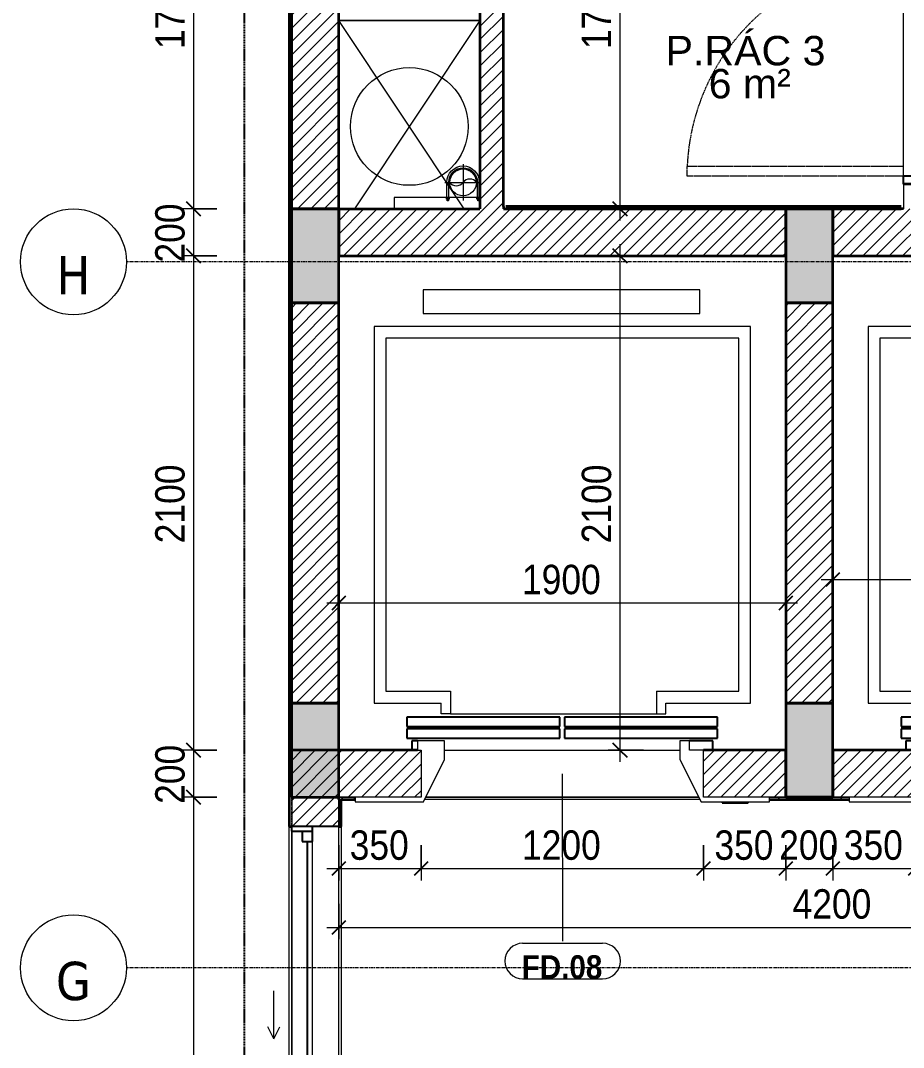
# Model space of a CAD drawing. Header units: millimetres. Extents: x 110757 to 149279, y 2002 to 54990.
# Drawn here: x 127592 to 131344, y 48099 to 52462 of the extents above; entities that cross this region are included whole.
import ezdxf

# ---------------------------------------------------------------- set-up
doc = ezdxf.new("R2010")
doc.units = ezdxf.units.MM
for name, pattern in [('Dash - Tight', [4.5, 3, -1.5]), ('Grid Line', [22.225, 12.7, -3.175, 3.175, -3.175]), ('Hidden', [7.14375, 4.7625, -2.38125]), ('IMPORT-CENTER _2_', [40.64, 25.4, -5.08, 5.08, -5.08])]:
    doc.linetypes.add(name, pattern=pattern)
for name, color, linetype, lineweight in [('0-2', 10, 'Continuous', 5), ('0-3', 250, 'Continuous', 18), ('A-ANNO-DIMS', 211, 'Continuous', 9), ('A-ANNO-DIMS-50', 211, 'Continuous', 9), ('A-AREA-IDEN', 2, 'Continuous', 9), ('A-DETL-GENF-1', 92, 'Dash - Tight', 18), ('A-DETL-GENF-2', 92, 'Hidden', 25), ('A-DETL-MBND', 5, 'Continuous', 18), ('A-DOOR', 31, 'Continuous', 18), ('A-DOOR-1', 31, 'Continuous', 25), ('A-DOOR-FRAM', 31, 'Continuous', 25), ('A-DOOR-IDEN', 31, 'Continuous', 9), ('A-FLOR', 192, 'Continuous', 18), ('A-GLAZ', 151, 'Continuous', 18), ('A-GLAZ-1', 151, 'Continuous', 25), ('A-WALL', 113, 'Continuous', 18), ('A-WALL-1', 113, 'Continuous', 35), ('A-WALL-PATT-1', 111, 'Continuous', 18), ('G-IMPT', 8, 'Continuous', 18), ('G-IMPT-3', 8, 'IMPORT-CENTER _2_', 18), ('I-WALL', 2, 'Continuous', 18), ('I-WALL-2', 2, 'Continuous', 35), ('M-EQPM', 50, 'Continuous', 18), ('S-COLS-1', 9, 'Continuous', 5), ('S-COLS-2', 7, 'Continuous', 35), ('S-GRID-1', 1, 'Grid Line', 9), ('S-GRID-IDEN', 1, 'Continuous', 9)]:
    doc.layers.add(name, color=color, linetype=linetype, lineweight=lineweight)
doc.styles.add('Arial', font='arial.ttf', dxfattribs={"height": 125})
doc.styles.add('Arial_B', font='arialbd.ttf', dxfattribs={"width": 0.9, "height": 100})
doc.styles.add('Tahoma_B', font='tahomabd.ttf', dxfattribs={"height": 162.5})
doc.styles.add('UTM Avo', font='', dxfattribs={"width": 0.9, "height": 125})
doc.styles.get('UTM Avo').set_extended_font_data('UTM Avo')
doc.dimstyles.new('1_Dim_chi_tiet_2_5', dxfattribs={"dimscale": 304.8, "dimtxt": 124.912619, "dimasz": 0.19685, "dimexe": 0.164042, "dimexo": 0.0625, "dimgap": 0.016404, "dimtad": 1, "dimdec": 0, "dimrnd": 5, "dimzin": 0, "dimdsep": 46, "dimtxsty": 'UTM Avo', "dimblk1": 'OBLIQUE', "dimblk2": 'OBLIQUE', "dimsah": 1, "dimcen": 0.09, "dimdle": 0.164042, "dimazin": 0, "dimtfac": 1, "dimtdec": 4, "dimtix": 1, "dimtmove": 0, "dimatfit": 3, "dimfxl": 0.328084, "dimfxlon": 1, "dimtvp": 1, "dimtolj": 1, "dimtzin": 0, "dimarcsym": 2})
pattern_1 = [(45, (16691.427, 0), (-28.284271, 28.284271), [])]
pattern_2 = [(45, (16691.427, 0), (-26.516504, 26.516504), [])]

# ---------------------------------------------------------------- blocks, each defined once
blk = doc.blocks.new('NCV_TKTC_KET CAU_rvt-3-TKCS_THANG MÁY TM3 - MẶT BẰNG TẦNG 2-8')
at = {"layer": 'S-COLS-1'}
for points in [[(112252.6, 51261.9), (112252.6, 51661.9), (112052.6, 51661.9), (112052.6, 51261.9)], [(114352.6, 51261.9), (114352.6, 51661.9), (114152.6, 51661.9), (114152.6, 51261.9), (114221.2, 51261.9)], [(112252.6, 49161.9), (112252.6, 49561.9), (112052.6, 49561.9), (112052.6, 49161.9)], [(114352.6, 49161.9), (114352.6, 49561.9), (114152.6, 49561.9), (114152.6, 49161.9), (114221.2, 49161.9)]]:
    blk.add_hatch(color=256, dxfattribs=at).paths.add_polyline_path(points)
at = {"layer": 'S-COLS-2'}
for p, q in [((112252.6, 51661.9), (112052.6, 51661.9)), ((112052.6, 51661.9), (112052.6, 51261.9)), ((112252.6, 51261.9), (112252.6, 51661.9)), ((114352.6, 51661.9), (114152.6, 51661.9)), ((114152.6, 51661.9), (114152.6, 51261.9)), ((114352.6, 51261.9), (114352.6, 51661.9)), ((112052.6, 51261.9), (112252.6, 51261.9)), ((114152.6, 51261.9), (114352.6, 51261.9)), ((112252.6, 49561.9), (112052.6, 49561.9)), ((112052.6, 49561.9), (112052.6, 49161.9)), ((112252.6, 49161.9), (112252.6, 49561.9)), ((114352.6, 49561.9), (114152.6, 49561.9)), ((114152.6, 49561.9), (114152.6, 49161.9)), ((114352.6, 49161.9), (114352.6, 49561.9)), ((112052.6, 49161.9), (112252.6, 49161.9)), ((114152.6, 49161.9), (114352.6, 49161.9))]:
    blk.add_line(p, q, dxfattribs=at)
blk = doc.blocks.new('1_FAMILY RVT - W01-WxH 1400x3200xmm-489780-TKCS_THANG MÁY TM3 - MẶT BẰNG TẦNG 2-8')
at = {"layer": 'A-GLAZ'}
for p, q in [((698.4, 172.39), (749.2, 197.79)), ((698.4, 172.39), (749.2, 146.99)), ((698.4, 172.39), (901.6, 172.39)), ((1600, 96.19), (-1600, 96.19)), ((-1536.5, 96.19), (-22.225, 96.19)), ((22.225, 96.19), (1580.95, 96.19)), ((-1580.95, 7.29), (-22.225, 7.29)), ((22.225, 7.29), (1536.5, 7.29)), ((-1600, -103.81), (1600, -103.81))]:
    blk.add_line(p, q, dxfattribs=at)
at = {"layer": 'A-GLAZ-1'}
for p, q in [((-1600, 96.19), (-1600, -103.81)), ((-1600, 96.19), (-1536.5, 96.19)), ((-1580.95, 96.19), (-1580.95, 7.29)), ((-1536.5, 96.19), (-1536.5, 51.74)), ((-22.225, 7.29), (-22.225, 96.19)), ((-22.225, 96.19), (22.225, 96.19)), ((22.225, 96.19), (22.225, 7.29)), ((1580.95, 96.19), (1600, 96.19)), ((1580.95, 96.19), (1580.95, 7.29)), ((1600, -103.81), (1600, 96.19)), ((-1536.5, 51.74), (-1580.95, 51.74)), ((-1536.5, 73.965), (-22.225, 73.965)), ((22.225, 51.74), (-22.225, 51.74)), ((1536.5, 51.74), (1536.5, 7.29)), ((1580.95, 51.74), (1536.5, 51.74)), ((-1600, 7.29), (-1580.95, 7.29)), ((-22.225, 7.29), (22.225, 7.29)), ((22.225, 29.515), (1536.5, 29.515)), ((1536.5, 7.29), (1600, 7.29))]:
    blk.add_line(p, q, dxfattribs=at)
blk = doc.blocks.new('Thang may HIEN - Dài x Rộng - 2000x2000-2402764-TKCS_THANG MÁY TM3 - MẶT BẰNG TẦNG 2-8')
at = {"layer": 'A-DOOR'}
for p, q in [((-590, 120), (-880, 120)), ((-880, 120), (-880, 100)), ((-880, 100), (-600, 100)), ((-600, 100), (-600, -100)), ((-500, -60), (-590, 120)), ((590, 120), (500, -60)), ((880, 120), (590, 120)), ((600, -100), (600, 100)), ((600, 100), (880, 100)), ((880, 100), (880, 120)), ((-500, -140), (-500, -60)), ((500, -60), (500, -140)), ((-600, -100), (-540, -100)), ((-540, -100), (-540, -140)), ((615, -100), (600, -100)), ((615, -140), (615, -100)), ((-660, -190.4), (-660, -150.4)), ((-660, -150.4), (-10, -150.4)), ((-540, -140), (-500, -140)), ((-10, -150.4), (-10, -190.4)), ((660, -150.4), (10, -150.4)), ((10, -150.4), (10, -190.4)), ((500, -140), (615, -140)), ((660, -190.4), (660, -150.4)), ((-10, -190.4), (-660, -190.4)), ((-10, -200.4), (-660, -200.4)), ((-660, -200.4), (-660, -240.4)), ((-10, -240.4), (-10, -200.4)), ((10, -190.4), (660, -190.4)), ((10, -200.4), (10, -240.4)), ((660, -200.4), (10, -200.4)), ((660, -240.4), (660, -200.4)), ((-660, -240.4), (-10, -240.4)), ((-440, -255), (-440, -300)), ((-400, -255), (-440, -255)), ((475, -255), (-400, -255)), ((-400, -350), (-400, -255)), ((10, -240.4), (660, -240.4)), ((475, -255), (515, -255)), ((475, -350), (475, -255)), ((515, -255), (515, -300)), ((-440, -300), (-800, -300)), ((-800, -300), (-800, -1900)), ((800, -300), (515, -300)), ((800, -1900), (800, -300)), ((-400, -350), (-750, -350)), ((-750, -350), (-750, -1850)), ((750, -350), (475, -350)), ((750, -1850), (750, -350)), ((-750, -1850), (750, -1850)), ((-800, -1900), (800, -1900)), ((590.8, -1955.4), (-584.2, -1955.4)), ((-584.2, -1955.4), (-584.2, -2055.4)), ((590.8, -2055.4), (590.8, -1955.4)), ((-584.2, -2055.4), (590.8, -2055.4))]:
    blk.add_line(p, q, dxfattribs=at)
at = {"layer": 'A-DOOR-1'}
for p, q in [((-680, 124), (-790, 124)), ((-790, 124), (-790, 120)), ((-680, 120), (-680, 124)), ((-600, -100), (-640, -100)), ((-640, -100), (-640, -140)), ((640, -100), (615, -100)), ((640, -140), (640, -100)), ((-10, -150.4), (-660, -150.4)), ((-660, -150.4), (-660, -190.4)), ((-640, -140), (-540, -140)), ((-10, -190.4), (-10, -150.4)), ((10, -150.4), (10, -190.4)), ((660, -150.4), (10, -150.4)), ((615, -140), (640, -140)), ((660, -190.4), (660, -150.4)), ((-660, -190.4), (-10, -190.4)), ((-10, -200.4), (-660, -200.4)), ((-660, -200.4), (-660, -240.4)), ((-10, -240.4), (-10, -200.4)), ((10, -190.4), (660, -190.4)), ((10, -200.4), (10, -240.4)), ((660, -200.4), (10, -200.4)), ((660, -240.4), (660, -200.4)), ((-660, -240.4), (-10, -240.4)), ((10, -240.4), (660, -240.4))]:
    blk.add_line(p, q, dxfattribs=at)
blk = doc.blocks.new('TKTC_XREF_251221_MB TANG 2-7 - TKTC_XREF_260130_MB TANG 2-5_dwg_CUM U_DN100-4746799-TKCS_THANG MÁY TM3 - MẶT BẰNG TẦNG 2-8')
at = {"layer": 'G-IMPT'}
blk.add_hatch(color=256, dxfattribs=at).paths.add_polyline_path([(0, 61), (15.8, 58.9), (30.5, 52.8), (43.1, 43.1), (52.8, 30.5), (58.9, 15.8), (61, 0), (58.9, -15.8), (52.8, -30.5), (43.1, -43.1), (30.5, -52.8), (15.8, -58.9), (0, -61), (0, -57), (14.8, -55.1), (28.5, -49.4), (40.3, -40.3), (49.4, -28.5), (55.1, -14.8), (57, 0), (55.1, 14.8), (49.4, 28.5), (40.3, 40.3), (28.5, 49.4), (14.8, 55.1), (0, 57)])
for p, q in [((-79.1, 66.6), (-79.1, 63.4)), ((-76.6, 66.6), (-76.6, 63.4)), ((-74.6, 66.6), (-74.6, 63.4)), ((-72.7, 69.3), (-72.7, 60.7)), ((-66.9, 67.9), (-71.7, 67.9)), ((-66.9, 62.1), (-71.7, 62.1)), ((-66.9, 70.8), (-66.9, 71.7)), ((-65, 69), (0, 69)), ((-79.1, -63.4), (-79.1, -66.6)), ((-76.6, -63.4), (-76.6, -66.6)), ((-74.6, -63.4), (-74.6, -66.6)), ((-72.7, -60.7), (-72.7, -69.3)), ((-66.9, -62.1), (-71.7, -62.1)), ((-66.9, -67.9), (-71.7, -67.9)), ((-65, -69), (0, -69))]:
    blk.add_line(p, q, dxfattribs=at)
at = {"layer": 'G-IMPT', "flags": 128}
for points in [[(-72.7, 67.6), (-78.1, 67.6), (-78.1, 62.4), (-72.7, 62.4)], [(-71.7, 59.2), (-66.9, 59.2), (-66.9, 70.8), (-71.7, 70.8)], [(-65, 71.7), (-65, 57.3), (-66.9, 57.3), (-66.9, 59.2)], [(-65, 61), (0, 61), (0, 57)], [(-72.7, -62.4), (-78.1, -62.4), (-78.1, -67.6), (-72.7, -67.6)], [(-71.7, -70.8), (-66.9, -70.8), (-66.9, -59.2), (-71.7, -59.2)], [(-66.9, -59.2), (-66.9, -57.3), (-65, -57.3), (-65, -72.7), (-66.9, -72.7), (-66.9, -70.8)], [(-65, -61), (0, -61), (0, -57)]]:
    blk.add_lwpolyline(points, dxfattribs=at)
at = {"layer": 'G-IMPT'}
for centre, radius, start, end in [((-78.1, 66.6), 0.96, 90, 180), ((-78.1, 63.4), 0.96, 180, 270), ((-71.1, 69.3), 1.56, 112.6199, 247.3801), ((-67.9, 65), 4.8, 143.1301, 216.8699), ((-71.1, 60.7), 1.56, 112.6199, 247.3801), ((0, 0), 69, 270, 90), ((0, 0), 61, 270, 90), ((0, 0), 57, 270, 90), ((-78.1, -63.4), 0.96, 90, 180), ((-78.1, -66.6), 0.96, 180, 270), ((-71.1, -60.7), 1.56, 112.6199, 247.3801), ((-67.9, -65), 4.8, 143.1301, 216.8699), ((-71.1, -69.3), 1.56, 112.6199, 247.3801)]:
    blk.add_arc(centre, radius, start, end, dxfattribs=at)
blk = doc.blocks.new('TKTC_XREF_251221_MB TANG 2-7 - TKTC_XREF_260130_MB TANG 2-5_dwg_$cc-4746802-TKCS_THANG MÁY TM3 - MẶT BẰNG TẦNG 2-8')
at = {"layer": 'G-IMPT-3'}
for p, q in [((0, -0.673), (0, 0.629)), ((-0.673, 0), (0.673, 0))]:
    blk.add_line(p, q, dxfattribs=at)
at = {"layer": 'M-EQPM'}
blk.add_circle((0, 0), 0.5, dxfattribs=at)
for centre, radius, start, end in [((0, 0), 0.5, 90, 270), ((0.188, 0.25), 0.313, 126.8699, 233.1301), ((-0.188, -0.25), 0.313, 306.8699, 53.1301)]:
    blk.add_arc(centre, radius, start, end, dxfattribs=at)
blk = doc.blocks.new('TKTC_XREF_251221_MB TANG 2-7 - TKTC_XREF_251221_MB TANG 2-7-2039446-TKCS_THANG MÁY TM3 - MẶT BẰNG TẦNG 2-8')
at = {"layer": 'M-EQPM'}
for p, q in [((79200.1, 34473.4), (78835.4, 34473.4)), ((78835.4, 34473.4), (78835.4, 34425))]:
    blk.add_line(p, q, dxfattribs=at)
at = {"xscale": 114.0000000000649, "yscale": 114.0000000000649, "zscale": 114.0000000000649, "rotation": 269.9277821117898}
blk.add_blockref('TKTC_XREF_251221_MB TANG 2-7 - TKTC_XREF_260130_MB TANG 2-5_dwg_$cc-4746802-TKCS_THANG MÁY TM3 - MẶT BẰNG TẦNG 2-8', (79128.4, 34537.5), dxfattribs=at)
at = {"extrusion": (0, 0, -1), "zscale": -1, "rotation": 90.072217886616}
blk.add_blockref('TKTC_XREF_251221_MB TANG 2-7 - TKTC_XREF_260130_MB TANG 2-5_dwg_CUM U_DN100-4746799-TKCS_THANG MÁY TM3 - MẶT BẰNG TẦNG 2-8', (-79128.5, 34538.4), dxfattribs=at)
blk = doc.blocks.new('FD_02 - FD_03 - FD_03-KY THUAT-900x2200mm-801877-TKCS_THANG MÁY TM3 - MẶT BẰNG TẦNG 2-8')
at = {"layer": 'A-DETL-GENF-1'}
for p, q in [((460, -50), (420, -50)), ((420, -50), (420, -970)), ((460, -970), (460, -50)), ((420, -970), (460, -970))]:
    blk.add_line(p, q, dxfattribs=at)
blk.add_arc((460, -50), 920, 180, 267.5081, dxfattribs=at)
at = {"layer": 'A-DOOR-FRAM'}
for p, q in [((-495, 50), (-450, 50)), ((-495, -50), (-495, 50)), ((-450, 50), (-450, -10)), ((450, 50), (495, 50)), ((450, -10), (450, 50)), ((495, 50), (495, -50)), ((-450, -10), (-460, -10)), ((-460, -10), (-460, -50)), ((460, -10), (450, -10)), ((460, -50), (460, -10)), ((-460, -50), (-495, -50)), ((495, -50), (460, -50))]:
    blk.add_line(p, q, dxfattribs=at)
blk = doc.blocks.new('BORDER VIEW - BORDER VIEW-2485208-TKCS_THANG MÁY TM3 - MẶT BẰNG TẦNG 2-8')
at = {"layer": 'A-DETL-GENF-2'}
blk.add_line((0, 150), (0, 8580.4), dxfattribs=at)
blk = doc.blocks.new('Grid - M_Grid Head - Circle-353313-TKCS_THANG MÁY TM3 - MẶT BẰNG TẦNG 2-8')
at = {"layer": 'S-GRID-IDEN'}
blk.add_circle((0, 0), 4.5, dxfattribs=at)
blk = doc.blocks.new('DIMBLOCK64-TKCS_THANG MÁY TM3 - MẶT BẰNG TẦNG 2-8')
at = {"layer": 'A-ANNO-DIMS-50'}
for p, q in [((131044, 50187.2), (131044, 50037.2)), ((131044, 50087.2), (131044, 50187.2)), ((132944, 50187.2), (132944, 50037.2)), ((132944, 50087.2), (132944, 50187.2)), ((130994, 50087.2), (132994, 50087.2))]:
    blk.add_line(p, q, dxfattribs=at)
at = {"layer": 'A-ANNO-DIMS-50', "lineweight": 25}
for p, q in [((131044, 50087.2), (131074, 50117.2)), ((132944, 50087.2), (132974, 50117.2)), ((131044, 50087.2), (131014, 50057.2)), ((132944, 50087.2), (132914, 50057.2))]:
    blk.add_line(p, q, dxfattribs=at)
at = {"layer": 'A-ANNO-DIMS-50', "color": 0, "insert": (131822.8, 50249.6), "char_height": 125, "width": 410.824, "attachment_point": 1, "line_spacing_factor": 1.110334, "style": 'UTM Avo'}
blk.add_mtext('1900', dxfattribs=at)
blk = doc.blocks.new('_Oblique')
at = {"color": 0, "linetype": 'ByBlock', "lineweight": -2}
blk.add_line((-0.5, -0.5), (0.5, 0.5), dxfattribs=at)
blk = doc.blocks.new('DIMBLOCK65-TKCS_THANG MÁY TM3 - MẶT BẰNG TẦNG 2-8')
at = {"layer": 'A-ANNO-DIMS-50', "lineweight": 25}
for p, q in [((130139.2, 51461.9), (130109.2, 51491.9)), ((130139.2, 51461.9), (130169.2, 51431.9)), ((130139.2, 49361.9), (130109.2, 49391.9)), ((130139.2, 49361.9), (130169.2, 49331.9))]:
    blk.add_line(p, q, dxfattribs=at)
at = {"layer": 'A-ANNO-DIMS-50'}
for p, q in [((130139.2, 51511.9), (130139.2, 49311.9)), ((130239.2, 51461.9), (130089.2, 51461.9)), ((130139.2, 51461.9), (130239.2, 51461.9)), ((130239.2, 49361.9), (130089.2, 49361.9)), ((130139.2, 49361.9), (130239.2, 49361.9))]:
    blk.add_line(p, q, dxfattribs=at)
at = {"layer": 'A-ANNO-DIMS-50', "color": 0, "insert": (129976.8, 50240.8), "char_height": 125, "width": 410.824, "attachment_point": 1, "rotation": 90, "line_spacing_factor": 1.110334, "style": 'UTM Avo'}
blk.add_mtext('2100', dxfattribs=at)
blk = doc.blocks.new('DIMBLOCK69-TKCS_THANG MÁY TM3 - MẶT BẰNG TẦNG 2-8')
at = {"layer": 'A-ANNO-DIMS-50'}
for p, q in [((130139.2, 53411.9), (130139.2, 51611.9)), ((130239.2, 53361.9), (130089.2, 53361.9)), ((130139.2, 53361.9), (130239.2, 53361.9)), ((130239.2, 51661.9), (130089.2, 51661.9)), ((130139.2, 51661.9), (130239.2, 51661.9))]:
    blk.add_line(p, q, dxfattribs=at)
at = {"layer": 'A-ANNO-DIMS-50', "lineweight": 25}
for p, q in [((130139.2, 53361.9), (130109.2, 53391.9)), ((130139.2, 53361.9), (130169.2, 53331.9)), ((130139.2, 51661.9), (130109.2, 51691.9)), ((130139.2, 51661.9), (130169.2, 51631.9))]:
    blk.add_line(p, q, dxfattribs=at)
at = {"layer": 'A-ANNO-DIMS-50', "color": 0, "insert": (129976.8, 52340.8), "char_height": 125, "width": 410.824, "attachment_point": 1, "rotation": 90, "line_spacing_factor": 1.110334, "style": 'UTM Avo'}
blk.add_mtext('1700', dxfattribs=at)
blk = doc.blocks.new('DIMBLOCK71-TKCS_THANG MÁY TM3 - MẶT BẰNG TẦNG 2-8')
at = {"layer": 'A-ANNO-DIMS-50'}
for p, q in [((128944.1, 48958.6), (128944.1, 48808.6)), ((128944.1, 48858.6), (128944.1, 48958.6)), ((129294.1, 48958.6), (129294.1, 48808.6)), ((129294.1, 48858.6), (129294.1, 48958.6)), ((128894.1, 48858.6), (129294.1, 48858.6))]:
    blk.add_line(p, q, dxfattribs=at)
at = {"layer": 'A-ANNO-DIMS-50', "lineweight": 25}
for p, q in [((128944.1, 48858.6), (128974.1, 48888.6)), ((129294.1, 48858.6), (129324.1, 48888.6)), ((128944.1, 48858.6), (128914.1, 48828.6)), ((129294.1, 48858.6), (129264.1, 48828.6))]:
    blk.add_line(p, q, dxfattribs=at)
at = {"layer": 'A-ANNO-DIMS-50', "color": 0, "insert": (128990.7, 49021), "char_height": 125, "width": 308.118, "attachment_point": 1, "line_spacing_factor": 1.110334, "style": 'UTM Avo'}
blk.add_mtext('350', dxfattribs=at)
blk = doc.blocks.new('DIMBLOCK72-TKCS_THANG MÁY TM3 - MẶT BẰNG TẦNG 2-8')
at = {"layer": 'A-ANNO-DIMS-50'}
for p, q in [((129294.1, 48958.6), (129294.1, 48808.6)), ((129294.1, 48858.6), (129294.1, 48958.6)), ((130494.1, 48958.6), (130494.1, 48808.6)), ((130494.1, 48858.6), (130494.1, 48958.6)), ((129294.1, 48858.6), (130494.1, 48858.6))]:
    blk.add_line(p, q, dxfattribs=at)
at = {"layer": 'A-ANNO-DIMS-50', "lineweight": 25}
for p, q in [((129294.1, 48858.6), (129324.1, 48888.6)), ((130494.1, 48858.6), (130524.1, 48888.6)), ((129294.1, 48858.6), (129264.1, 48828.6)), ((130494.1, 48858.6), (130464.1, 48828.6))]:
    blk.add_line(p, q, dxfattribs=at)
at = {"layer": 'A-ANNO-DIMS-50', "color": 0, "insert": (129722.9, 49021), "char_height": 125, "width": 410.824, "attachment_point": 1, "line_spacing_factor": 1.110334, "style": 'UTM Avo'}
blk.add_mtext('1200', dxfattribs=at)
blk = doc.blocks.new('DIMBLOCK73-TKCS_THANG MÁY TM3 - MẶT BẰNG TẦNG 2-8')
at = {"layer": 'A-ANNO-DIMS-50'}
for p, q in [((130494.1, 48958.6), (130494.1, 48808.6)), ((130494.1, 48858.6), (130494.1, 48958.6)), ((130844, 48958.6), (130844, 48808.6)), ((130844, 48858.6), (130844, 48958.6)), ((130494.1, 48858.6), (130844, 48858.6))]:
    blk.add_line(p, q, dxfattribs=at)
at = {"layer": 'A-ANNO-DIMS-50', "lineweight": 25}
for p, q in [((130494.1, 48858.6), (130524.1, 48888.6)), ((130844, 48858.6), (130874, 48888.6)), ((130494.1, 48858.6), (130464.1, 48828.6)), ((130844, 48858.6), (130814, 48828.6))]:
    blk.add_line(p, q, dxfattribs=at)
at = {"layer": 'A-ANNO-DIMS-50', "color": 0, "insert": (130540.6, 49021), "char_height": 125, "width": 308.118, "attachment_point": 1, "line_spacing_factor": 1.110334, "style": 'UTM Avo'}
blk.add_mtext('350', dxfattribs=at)
blk = doc.blocks.new('DIMBLOCK74-TKCS_THANG MÁY TM3 - MẶT BẰNG TẦNG 2-8')
at = {"layer": 'A-ANNO-DIMS-50'}
for p, q in [((130844, 48958.6), (130844, 48808.6)), ((130844, 48858.6), (130844, 48958.6)), ((131044, 48958.6), (131044, 48808.6)), ((131044, 48858.6), (131044, 48958.6)), ((130844, 48858.6), (131044, 48858.6))]:
    blk.add_line(p, q, dxfattribs=at)
at = {"layer": 'A-ANNO-DIMS-50', "lineweight": 25}
for p, q in [((130844, 48858.6), (130874, 48888.6)), ((131044, 48858.6), (131074, 48888.6)), ((130844, 48858.6), (130814, 48828.6)), ((131044, 48858.6), (131014, 48828.6))]:
    blk.add_line(p, q, dxfattribs=at)
at = {"layer": 'A-ANNO-DIMS-50', "color": 0, "insert": (130815.6, 49021), "char_height": 125, "width": 308.118, "attachment_point": 1, "line_spacing_factor": 1.110334, "style": 'UTM Avo'}
blk.add_mtext('200', dxfattribs=at)
blk = doc.blocks.new('DIMBLOCK75-TKCS_THANG MÁY TM3 - MẶT BẰNG TẦNG 2-8')
at = {"layer": 'A-ANNO-DIMS-50'}
for p, q in [((131044, 48958.6), (131044, 48808.6)), ((131044, 48858.6), (131044, 48958.6)), ((131394, 48958.6), (131394, 48808.6)), ((131394, 48858.6), (131394, 48958.6)), ((131044, 48858.6), (131394, 48858.6))]:
    blk.add_line(p, q, dxfattribs=at)
at = {"layer": 'A-ANNO-DIMS-50', "lineweight": 25}
for p, q in [((131044, 48858.6), (131074, 48888.6)), ((131394, 48858.6), (131424, 48888.6)), ((131044, 48858.6), (131014, 48828.6)), ((131394, 48858.6), (131364, 48828.6))]:
    blk.add_line(p, q, dxfattribs=at)
at = {"layer": 'A-ANNO-DIMS-50', "color": 0, "insert": (131090.6, 49021), "char_height": 125, "width": 308.118, "attachment_point": 1, "line_spacing_factor": 1.110334, "style": 'UTM Avo'}
blk.add_mtext('350', dxfattribs=at)
blk = doc.blocks.new('DIMBLOCK80-TKCS_THANG MÁY TM3 - MẶT BẰNG TẦNG 2-8')
at = {"layer": 'A-ANNO-DIMS-50'}
for p, q in [((128944.1, 50087.2), (128944.1, 49937.2)), ((128944.1, 49987.2), (128944.1, 50087.2)), ((130844, 50087.2), (130844, 49937.2)), ((130844, 49987.2), (130844, 50087.2)), ((128894.1, 49987.2), (130894, 49987.2))]:
    blk.add_line(p, q, dxfattribs=at)
at = {"layer": 'A-ANNO-DIMS-50', "lineweight": 25}
for p, q in [((128944.1, 49987.2), (128974.1, 50017.2)), ((130844, 49987.2), (130874, 50017.2)), ((128944.1, 49987.2), (128914.1, 49957.2)), ((130844, 49987.2), (130814, 49957.2))]:
    blk.add_line(p, q, dxfattribs=at)
at = {"layer": 'A-ANNO-DIMS-50', "color": 0, "insert": (129722.9, 50149.6), "char_height": 125, "width": 410.824, "attachment_point": 1, "line_spacing_factor": 1.110334, "style": 'UTM Avo'}
blk.add_mtext('1900', dxfattribs=at)
blk = doc.blocks.new('DIMBLOCK81-TKCS_THANG MÁY TM3 - MẶT BẰNG TẦNG 2-8')
at = {"layer": 'A-ANNO-DIMS-50'}
for p, q in [((128944.1, 48708.6), (128944.1, 48558.6)), ((128944.1, 48608.6), (128944.1, 48708.6)), ((133144, 48708.6), (133144, 48558.6)), ((133144, 48608.6), (133144, 48708.6)), ((128894.1, 48608.6), (133194, 48608.6))]:
    blk.add_line(p, q, dxfattribs=at)
at = {"layer": 'A-ANNO-DIMS-50', "lineweight": 25}
for p, q in [((128944.1, 48608.6), (128974.1, 48638.6)), ((133144, 48608.6), (133174, 48638.6)), ((128944.1, 48608.6), (128914.1, 48578.6)), ((133144, 48608.6), (133114, 48578.6))]:
    blk.add_line(p, q, dxfattribs=at)
at = {"layer": 'A-ANNO-DIMS-50', "color": 0, "insert": (130872.9, 48771), "char_height": 125, "width": 410.824, "attachment_point": 1, "line_spacing_factor": 1.110334, "style": 'UTM Avo'}
blk.add_mtext('4200', dxfattribs=at)
blk = doc.blocks.new('STN_Door Tag - STN_Door Tag-1788670-TKCS_THANG MÁY TM3 - MẶT BẰNG TẦNG 2-8')
at = {"layer": 'A-DOOR-IDEN'}
for p, q in [((-3.37, 1.495), (3.431, 1.495)), ((-3.37, -1.524), (3.431, -1.524))]:
    blk.add_line(p, q, dxfattribs=at)
for centre, start, end in [((-3.37, -0.015), 90, 270), ((3.431, -0.015), 270, 90)]:
    blk.add_arc(centre, 1.509, start, end, dxfattribs=at)
blk = doc.blocks.new('DIMBLOCK83-TKCS_THANG MÁY TM3 - MẶT BẰNG TẦNG 2-8')
at = {"layer": 'A-ANNO-DIMS-50', "lineweight": 25}
for p, q in [((128326.5, 53361.9), (128296.5, 53391.9)), ((128326.5, 53361.9), (128356.5, 53331.9)), ((128326.5, 51661.9), (128296.5, 51691.9)), ((128326.5, 51661.9), (128356.5, 51631.9))]:
    blk.add_line(p, q, dxfattribs=at)
at = {"layer": 'A-ANNO-DIMS-50'}
for p, q in [((128426.5, 53361.9), (128276.5, 53361.9)), ((128326.5, 53361.9), (128326.5, 51661.9)), ((128326.5, 53361.9), (128426.5, 53361.9)), ((128426.5, 51661.9), (128276.5, 51661.9)), ((128326.5, 51661.9), (128426.5, 51661.9))]:
    blk.add_line(p, q, dxfattribs=at)
at = {"layer": 'A-ANNO-DIMS-50', "color": 0, "insert": (128164.1, 52340.8), "char_height": 125, "width": 410.824, "attachment_point": 1, "rotation": 90, "line_spacing_factor": 1.110334, "style": 'UTM Avo'}
blk.add_mtext('1700', dxfattribs=at)
blk = doc.blocks.new('DIMBLOCK84-TKCS_THANG MÁY TM3 - MẶT BẰNG TẦNG 2-8')
at = {"layer": 'A-ANNO-DIMS-50', "lineweight": 25}
for p, q in [((128326.5, 51661.9), (128296.5, 51691.9)), ((128326.5, 51661.9), (128356.5, 51631.9)), ((128326.5, 51461.9), (128296.5, 51491.9)), ((128326.5, 51461.9), (128356.5, 51431.9))]:
    blk.add_line(p, q, dxfattribs=at)
at = {"layer": 'A-ANNO-DIMS-50'}
for p, q in [((128426.5, 51661.9), (128276.5, 51661.9)), ((128326.5, 51661.9), (128326.5, 51461.9)), ((128326.5, 51661.9), (128426.5, 51661.9)), ((128426.5, 51461.9), (128276.5, 51461.9)), ((128326.5, 51461.9), (128426.5, 51461.9))]:
    blk.add_line(p, q, dxfattribs=at)
at = {"layer": 'A-ANNO-DIMS-50', "color": 0, "insert": (128164.1, 51433.6), "char_height": 125, "width": 308.118, "attachment_point": 1, "rotation": 90, "line_spacing_factor": 1.110334, "style": 'UTM Avo'}
blk.add_mtext('200', dxfattribs=at)
blk = doc.blocks.new('DIMBLOCK85-TKCS_THANG MÁY TM3 - MẶT BẰNG TẦNG 2-8')
at = {"layer": 'A-ANNO-DIMS-50', "lineweight": 25}
for p, q in [((128326.5, 51461.9), (128296.5, 51491.9)), ((128326.5, 51461.9), (128356.5, 51431.9)), ((128326.5, 49361.9), (128296.5, 49391.9)), ((128326.5, 49361.9), (128356.5, 49331.9))]:
    blk.add_line(p, q, dxfattribs=at)
at = {"layer": 'A-ANNO-DIMS-50'}
for p, q in [((128426.5, 51461.9), (128276.5, 51461.9)), ((128326.5, 51461.9), (128326.5, 49361.9)), ((128326.5, 51461.9), (128426.5, 51461.9)), ((128426.5, 49361.9), (128276.5, 49361.9)), ((128326.5, 49361.9), (128426.5, 49361.9))]:
    blk.add_line(p, q, dxfattribs=at)
at = {"layer": 'A-ANNO-DIMS-50', "color": 0, "insert": (128164.1, 50240.8), "char_height": 125, "width": 410.824, "attachment_point": 1, "rotation": 90, "line_spacing_factor": 1.110334, "style": 'UTM Avo'}
blk.add_mtext('2100', dxfattribs=at)
blk = doc.blocks.new('DIMBLOCK86-TKCS_THANG MÁY TM3 - MẶT BẰNG TẦNG 2-8')
at = {"layer": 'A-ANNO-DIMS-50'}
for p, q in [((128426.5, 49361.9), (128276.5, 49361.9)), ((128326.5, 49361.9), (128326.5, 49161.9)), ((128326.5, 49361.9), (128426.5, 49361.9)), ((128426.5, 49161.9), (128276.5, 49161.9)), ((128326.5, 49161.9), (128426.5, 49161.9))]:
    blk.add_line(p, q, dxfattribs=at)
at = {"layer": 'A-ANNO-DIMS-50', "lineweight": 25}
for p, q in [((128326.5, 49361.9), (128296.5, 49391.9)), ((128326.5, 49361.9), (128356.5, 49331.9)), ((128326.5, 49161.9), (128296.5, 49191.9)), ((128326.5, 49161.9), (128356.5, 49131.9))]:
    blk.add_line(p, q, dxfattribs=at)
at = {"layer": 'A-ANNO-DIMS-50', "color": 0, "insert": (128164.1, 49133.6), "char_height": 125, "width": 308.118, "attachment_point": 1, "rotation": 90, "line_spacing_factor": 1.110334, "style": 'UTM Avo'}
blk.add_mtext('200', dxfattribs=at)
blk = doc.blocks.new('DIMBLOCK87-TKCS_THANG MÁY TM3 - MẶT BẰNG TẦNG 2-8')
at = {"layer": 'A-ANNO-DIMS-50', "lineweight": 25}
for p, q in [((128326.5, 49161.9), (128296.5, 49191.9)), ((128326.5, 49161.9), (128356.5, 49131.9)), ((128326.5, 45737.4), (128296.5, 45767.4)), ((128326.5, 45737.4), (128356.5, 45707.4))]:
    blk.add_line(p, q, dxfattribs=at)
at = {"layer": 'A-ANNO-DIMS-50'}
for p, q in [((128426.5, 49161.9), (128276.5, 49161.9)), ((128326.5, 49161.9), (128326.5, 45737.4)), ((128326.5, 49161.9), (128426.5, 49161.9)), ((128426.5, 45737.4), (128276.5, 45737.4)), ((128326.5, 45737.4), (128426.5, 45737.4))]:
    blk.add_line(p, q, dxfattribs=at)
at = {"layer": 'A-ANNO-DIMS-50', "color": 0, "insert": (128164.1, 47278.5), "char_height": 125, "width": 410.824, "attachment_point": 1, "rotation": 90, "line_spacing_factor": 1.110334, "style": 'UTM Avo'}
blk.add_mtext('3425', dxfattribs=at)

msp = doc.modelspace()

# ---------------------------------------------------------------- hatches: boundary and pattern name
at = {"layer": 'A-WALL-PATT-1'}
h = msp.add_hatch(dxfattribs=at)
h.set_pattern_fill('FP_1', color=256, style=0, pattern_type=2)
h.set_pattern_definition(pattern_1)
h.paths.add_polyline_path([(128944.1, 51661.9), (128944.1, 53362.3), (128744.1, 53362.3), (128744.1, 51661.9)])
h = msp.add_hatch(dxfattribs=at)
h.set_pattern_fill('FP_1', color=256, style=0, pattern_type=2)
h.set_pattern_definition(pattern_1)
h.paths.add_polyline_path([(129644.1, 51661.9), (129644.1, 53361.9), (129544.1, 53361.9), (129544.1, 51661.9)])
h = msp.add_hatch(dxfattribs=at)
h.set_pattern_fill('FP_3', color=256, style=0, pattern_type=2)
h.set_pattern_definition(pattern_2)
h.paths.add_polyline_path([(129644.1, 51661.9), (131334.1, 51661.9), (131334.1, 51671.9), (129644.1, 51671.9)])
h = msp.add_hatch(dxfattribs=at)
h.set_pattern_fill('FP_1', color=256, style=0, pattern_type=2)
h.set_pattern_definition(pattern_1)
h.paths.add_polyline_path([(129208.3, 51461.9), (130844, 51461.9), (130844, 51661.9), (128944.1, 51661.9), (128944.1, 51461.9)])
h = msp.add_hatch(dxfattribs=at)
h.set_pattern_fill('FP_1', color=256, style=0, pattern_type=2)
h.set_pattern_definition(pattern_1)
h.paths.add_polyline_path([(132544, 51461.9), (132544, 51661.9), (131044, 51661.9), (131044, 51461.9)])
h = msp.add_hatch(dxfattribs=at)
h.set_pattern_fill('FP_1', color=256, style=0, pattern_type=2)
h.set_pattern_definition(pattern_1)
h.paths.add_polyline_path([(128944.1, 49561.9), (128944.1, 51261.9), (128744.1, 51261.9), (128744.1, 49561.9)])
h = msp.add_hatch(dxfattribs=at)
h.set_pattern_fill('FP_1', color=256, style=0, pattern_type=2)
h.set_pattern_definition(pattern_1)
h.paths.add_polyline_path([(131044, 49561.9), (131044, 51261.9), (130844, 51261.9), (130844, 49561.9), (130912.6, 49561.9)])
h = msp.add_hatch(dxfattribs=at)
h.set_pattern_fill('FP_1', color=256, style=0, pattern_type=2)
h.set_pattern_definition(pattern_1)
h.paths.add_polyline_path([(128944.1, 45737.4), (128944.1, 45837.4), (128744.1, 45837.4), (128744.1, 45737.4)])
h.paths.add_polyline_path([(128944.1, 49037.4), (128944.1, 49361.9), (128744.1, 49361.9), (128744.1, 49037.4)])
h = msp.add_hatch(dxfattribs=at)
h.set_pattern_fill('FP_1', color=256, style=0, pattern_type=2)
h.set_pattern_definition(pattern_1)
h.paths.add_polyline_path([(130774.1, 49161.9), (130844, 49161.9), (130844, 49361.9), (130494.1, 49361.9), (130494.1, 49161.9)])
h.paths.add_polyline_path([(129014.1, 49161.9), (129294.1, 49161.9), (129294.1, 49361.9), (128944.1, 49361.9), (128944.1, 49161.9)])
h = msp.add_hatch(dxfattribs=at)
h.set_pattern_fill('FP_1', color=256, style=0, pattern_type=2)
h.set_pattern_definition(pattern_1)
h.paths.add_polyline_path([(132594, 49161.9), (132944, 49161.9), (132944, 49361.9), (132594, 49361.9), (132594, 49321.9)])
h.paths.add_polyline_path([(131394, 49161.9), (131394, 49361.9), (131044, 49361.9), (131044, 49161.9), (131114, 49161.9)])
h = msp.add_hatch(dxfattribs=at)
h.set_pattern_fill('FP_3', color=256, style=0, pattern_type=2)
h.set_pattern_definition(pattern_2)
h.paths.add_polyline_path([(132874, 49151.9), (133154.1, 49151.9), (133154.1, 49161.9), (132874, 49161.9), (132874, 49159.9)])
h.paths.add_polyline_path([(131114, 49151.9), (131114, 49161.9), (130774.1, 49161.9), (130774.1, 49151.9), (130912.6, 49151.9)])
h.paths.add_polyline_path([(128953.9, 49151.9), (129014.1, 49151.9), (129014.1, 49161.9), (128943.9, 49161.9), (128943.9, 49151.9)])
h = msp.add_hatch(dxfattribs=at)
h.set_pattern_fill('FP_3', color=256, style=0, pattern_type=2)
h.set_pattern_definition(pattern_2)
h.paths.add_polyline_path([(128953.9, 45747.4), (128953.9, 45837.4), (128943.9, 45837.4), (128944.1, 45747.4)])
h.paths.add_polyline_path([(128944.1, 49037.4), (128953.9, 49037.4), (128953.9, 49151.9), (128943.9, 49151.9), (128943.9, 49037.4)])

# ---------------------------------------------------------------- linework, layer by layer
at = {"layer": '0-3'}
for p, q in [((129477.5, 51661.9), (128944.1, 52461.9)), ((129544, 52461.9), (128944.1, 52461.9)), ((129544, 52461.9), (129010.5, 51661.9)), ((129544, 51661.9), (129544, 52461.9))]:
    msp.add_line(p, q, dxfattribs=at)
msp.add_circle((129244.1, 52011.9), 250, dxfattribs=at)
at = {"layer": 'A-DETL-MBND'}
for p, q in [((130479.1, 49151.9), (129309.1, 49151.9)), ((129314.1, 49161.9), (130474.1, 49161.9))]:
    msp.add_line(p, q, dxfattribs=at)
at = {"layer": 'A-DOOR-IDEN'}
msp.add_line((129894.1, 49261.9), (129895.6, 48550.5), dxfattribs=at)
at = {"layer": 'A-FLOR'}
for p, q in [((128944.1, 52461.9), (129544, 52461.9)), ((129544, 52461.9), (129544, 51661.9))]:
    msp.add_line(p, q, dxfattribs=at)
at = {"layer": 'A-WALL'}
for p, q in [((131344.1, 51801.9), (131344.1, 52721.9)), ((131344.1, 51766.9), (131344.1, 51661.9)), ((128744.1, 49361.9), (128744.1, 49037.4)), ((129394.1, 49361.9), (130394.1, 49361.9)), ((129014.1, 49161.9), (128943.9, 49161.9)), ((128943.9, 49151.9), (128943.9, 49037.4)), ((128944.1, 49161.9), (129014.1, 49161.9)), ((128944.1, 49037.4), (128944.1, 49151.9)), ((130474.1, 49161.9), (129314.1, 49161.9)), ((130774.1, 49161.9), (130844, 49161.9)), ((130844, 49161.9), (130774.1, 49161.9)), ((131044, 49161.9), (131114, 49161.9)), ((131114, 49161.9), (131044, 49161.9)), ((128734.1, 45837.4), (128734.1, 49037.4))]:
    msp.add_line(p, q, dxfattribs=at)
at = {"layer": 'A-WALL-1'}
for p, q in [((128744.1, 49361.9), (128744.1, 53511.9)), ((128944.1, 51661.9), (128944.1, 53362.3)), ((129544.1, 53361.9), (129544.1, 51661.9)), ((129644.1, 51671.9), (129644.1, 53351.9)), ((128734.1, 53301.9), (128734.1, 49037.4)), ((131444.1, 51766.9), (131344.1, 51766.9)), ((128744.1, 51661.9), (129544.1, 51661.9)), ((128944.1, 51661.9), (128944.1, 51461.9)), ((130844, 51461.9), (130844, 51661.9)), ((131044, 51661.9), (131044, 51461.9)), ((131344.1, 51661.9), (131334.1, 51661.9)), ((128944.1, 51461.9), (130844, 51461.9)), ((131044, 51461.9), (132544, 51461.9)), ((128944.1, 51261.9), (128744.1, 51261.9)), ((128944.1, 49561.9), (128944.1, 51261.9)), ((130844, 51261.9), (130844, 49561.9)), ((131044, 51261.9), (130844, 51261.9)), ((131044, 49561.9), (131044, 51261.9)), ((128744.1, 49561.9), (128944.1, 49561.9)), ((130844, 49561.9), (131044, 49561.9)), ((129279.1, 49361.9), (128744.1, 49361.9)), ((130844, 49361.9), (130494.1, 49361.9)), ((130844, 49161.9), (130844, 49361.9)), ((131379, 49361.9), (131044, 49361.9)), ((131044, 49361.9), (131044, 49161.9)), ((128944.1, 49151.9), (128944.1, 49161.9)), ((128734.1, 49037.4), (128744.1, 49037.4))]:
    msp.add_line(p, q, dxfattribs=at)
at = {"layer": 'I-WALL'}
msp.add_line((128953.9, 49037.4), (128953.9, 45837.4), dxfattribs=at)
at = {"layer": 'I-WALL-2'}
for p, q in [((129644.1, 51671.9), (129644.1, 51661.9)), ((131334.1, 51671.9), (129654.1, 51671.9)), ((129644.1, 51661.9), (131334.1, 51661.9)), ((128943.9, 49161.9), (128943.9, 49151.9)), ((128953.9, 49151.9), (129014.1, 49151.9)), ((128953.9, 49037.4), (128953.9, 49151.9)), ((130774.1, 49151.9), (131114, 49151.9)), ((131044, 49161.9), (130844, 49161.9)), ((128944.1, 49037.4), (128953.9, 49037.4))]:
    msp.add_line(p, q, dxfattribs=at)
at = {"layer": 'S-GRID-1'}
for p, q in [((128744.1, 45240.5), (128744.1, 53173)), ((129291.8, 51436.9), (128041.8, 51436.9)), ((133230.1, 51436.9), (129291.8, 51436.9)), ((129291.8, 48436.9), (128041.8, 48436.9)), ((133230.1, 48436.9), (129291.8, 48436.9))]:
    msp.add_line(p, q, dxfattribs=at)

# ---------------------------------------------------------------- block references
at = {"layer": '0-2'}
msp.add_blockref('NCV_TKTC_KET CAU_rvt-3-TKCS_THANG MÁY TM3 - MẶT BẰNG TẦNG 2-8', (16691.4, 0), dxfattribs=at)
at = {"layer": 'A-DETL-GENF-1'}
msp.add_blockref('BORDER VIEW - BORDER VIEW-2485208-TKCS_THANG MÁY TM3 - MẶT BẰNG TẦNG 2-8', (128544, 45137.4), dxfattribs=at)
at = {"layer": 'A-DOOR'}
for name, p, rotation in [('FD_02 - FD_03 - FD_03-KY THUAT-900x2200mm-801877-TKCS_THANG MÁY TM3 - MẶT BẰNG TẦNG 2-8', (131394.1, 52261.9), 270), ('Thang may HIEN - Dài x Rộng - 2000x2000-2402764-TKCS_THANG MÁY TM3 - MẶT BẰNG TẦNG 2-8', (129894.1, 49261.9), 180), ('Thang may HIEN - Dài x Rộng - 2000x2000-2402764-TKCS_THANG MÁY TM3 - MẶT BẰNG TẦNG 2-8', (131994, 49261.9), 180)]:
    msp.add_blockref(name, p, dxfattribs=dict(at, rotation=rotation))
at = {"layer": 'A-DOOR-IDEN', "xscale": 49.99999999999998, "yscale": 49.99999999999998, "zscale": 49.99999999999998}
msp.add_blockref('STN_Door Tag - STN_Door Tag-1788670-TKCS_THANG MÁY TM3 - MẶT BẰNG TẦNG 2-8', (129894.1, 48466.5), dxfattribs=at)
at = {"layer": 'A-GLAZ', "rotation": 90}
msp.add_blockref('1_FAMILY RVT - W01-WxH 1400x3200xmm-489780-TKCS_THANG MÁY TM3 - MẶT BẰNG TẦNG 2-8', (128840.3, 47437.4), dxfattribs=at)
at = {"layer": 'M-EQPM'}
msp.add_blockref('TKTC_XREF_251221_MB TANG 2-7 - TKTC_XREF_251221_MB TANG 2-7-2039446-TKCS_THANG MÁY TM3 - MẶT BẰNG TẦNG 2-8', (50344, 17236.9), dxfattribs=at)
at = {"layer": 'S-GRID-IDEN', "xscale": 49.99999999999998, "yscale": 49.99999999999998, "zscale": 49.99999999999998, "rotation": 89.99999999999984}
for p in [(127816.8, 51436.9), (127816.8, 48436.9)]:
    msp.add_blockref('Grid - M_Grid Head - Circle-353313-TKCS_THANG MÁY TM3 - MẶT BẰNG TẦNG 2-8', p, dxfattribs=at)

# ---------------------------------------------------------------- texts
at = {"layer": 'A-AREA-IDEN', "char_height": 125, "line_spacing_factor": 0.936439, "style": 'Arial'}
for s, insert, width, attachment_point in [('\\pt2.5,5,7.5,10,12.5,15,17.5,20,22.5,25,27.5,30,32.5,35,37.5,40,42.5,45,47.5,50,52.5,55,57.5,60,62.5,65,67.5,70,72.5,75,77.5,80;P.RÁC 3', (130672.9, 52269.9), 681.5, 8), ('\\pt2.5,5,7.5,10,12.5,15,17.5,20,22.5,25,27.5,30,32.5,35,37.5,40,42.5,45,47.5,50,52.5,55,57.5,60,62.5,65,67.5,70,72.5,75,77.5,80;6 m²', (130690.8, 52193), 357.5, 5)]:
    msp.add_mtext(s, dxfattribs=dict(at, insert=insert, width=width, attachment_point=attachment_point))
at = {"layer": 'A-DOOR-IDEN', "insert": (129893, 48439.8), "char_height": 100, "width": 351.45, "attachment_point": 5, "line_spacing_factor": 0.936439, "style": 'Arial_B'}
msp.add_mtext('\\pt2.25,4.5,6.75,9,11.25,13.5,15.75,18,20.25,22.5,24.75,27,29.25,31.5,33.75,36,38.25,40.5,42.75,45,47.25,49.5,51.75,54,56.25,58.5,60.75,63,65.25,67.5,69.75,72;FD.08', dxfattribs=at)

# ---------------------------------------------------------------- dimensions: what is measured, and where the dimension line sits
at = {"layer": 'A-ANNO-DIMS'}
for base, p1, p2, override, picture, middle in [((130139.2, 51661.9), (130239.2, 53361.9), (130239.2, 51661.9), {"dimpost": '<>', "dimfxl": 1700}, 'DIMBLOCK69-TKCS_THANG MÁY TM3 - MẶT BẰNG TẦNG 2-8', (130069.5, 52511.9)), ((128326.5, 51661.9), (128426.5, 53361.9), (128426.5, 51661.9), {"dimpost": '<>', "dimfxl": 1700}, 'DIMBLOCK83-TKCS_THANG MÁY TM3 - MẶT BẰNG TẦNG 2-8', (128256.8, 52511.9)), ((128326.5, 51461.9), (128426.5, 51661.9), (128426.5, 51461.9), {"dimpost": '<>', "dimfxl": 200}, 'DIMBLOCK84-TKCS_THANG MÁY TM3 - MẶT BẰNG TẦNG 2-8', (128256.8, 51561.9)), ((128326.5, 49361.9), (128426.5, 51461.9), (128426.5, 49361.9), {"dimpost": '<>', "dimfxl": 2100}, 'DIMBLOCK85-TKCS_THANG MÁY TM3 - MẶT BẰNG TẦNG 2-8', (128256.8, 50411.9)), ((130139.2, 49361.9), (130239.2, 51461.9), (130239.2, 49361.9), {"dimpost": '<>', "dimfxl": 2100}, 'DIMBLOCK65-TKCS_THANG MÁY TM3 - MẶT BẰNG TẦNG 2-8', (130069.5, 50411.9)), ((128326.5, 49161.9), (128426.5, 49361.9), (128426.5, 49161.9), {"dimpost": '<>', "dimfxl": 200}, 'DIMBLOCK86-TKCS_THANG MÁY TM3 - MẶT BẰNG TẦNG 2-8', (128256.8, 49261.9)), ((128326.5226, 45737.3629), (128426.5226, 49161.936), (128426.5226, 45737.3629), {"dimpost": '<>', "dimfxl": 3424.573178}, 'DIMBLOCK87-TKCS_THANG MÁY TM3 - MẶT BẰNG TẦNG 2-8', (128256.8376, 47449.6494))]:
    dim = msp.add_linear_dim(base=base, p1=p1, p2=p2, angle=90, dimstyle='1_Dim_chi_tiet_2_5', override=override, dxfattribs=at)
    dim.commit()
    dim.dimension.update_dxf_attribs({"geometry": picture, "text_midpoint": middle})
for base, p1, p2, override, picture, middle in [((132944, 50087.2), (131044, 50187.2), (132944, 50187.2), {"dimpost": '<>', "dimfxl": 1900}, 'DIMBLOCK64-TKCS_THANG MÁY TM3 - MẶT BẰNG TẦNG 2-8', (131994, 50156.9)), ((130844, 49987.2), (128944.1, 50087.2), (130844, 50087.2), {"dimpost": '<>', "dimfxl": 1899.928669}, 'DIMBLOCK80-TKCS_THANG MÁY TM3 - MẶT BẰNG TẦNG 2-8', (129894, 50056.9)), ((129294.1, 48858.6), (128944.1, 48958.6), (129294.1, 48958.6), {"dimpost": '<>', "dimfxl": 350}, 'DIMBLOCK71-TKCS_THANG MÁY TM3 - MẶT BẰNG TẦNG 2-8', (129119.1, 48928.3)), ((130494.1, 48858.6), (129294.1, 48958.6), (130494.1, 48958.6), {"dimpost": '<>', "dimfxl": 1200}, 'DIMBLOCK72-TKCS_THANG MÁY TM3 - MẶT BẰNG TẦNG 2-8', (129894.1, 48928.3)), ((130844, 48858.6), (130494.1, 48958.6), (130844, 48958.6), {"dimpost": '<>', "dimfxl": 349.928669}, 'DIMBLOCK73-TKCS_THANG MÁY TM3 - MẶT BẰNG TẦNG 2-8', (130669, 48928.3)), ((131044, 48858.6), (130844, 48958.6), (131044, 48958.6), {"dimpost": '<>', "dimfxl": 200}, 'DIMBLOCK74-TKCS_THANG MÁY TM3 - MẶT BẰNG TẦNG 2-8', (130944, 48928.3)), ((131394, 48858.6), (131044, 48958.6), (131394, 48958.6), {"dimpost": '<>', "dimfxl": 350}, 'DIMBLOCK75-TKCS_THANG MÁY TM3 - MẶT BẰNG TẦNG 2-8', (131219, 48928.3)), ((133144, 48608.6), (128944.1, 48708.6), (133144, 48708.6), {"dimpost": '<>', "dimfxl": 4199.928669}, 'DIMBLOCK81-TKCS_THANG MÁY TM3 - MẶT BẰNG TẦNG 2-8', (131044, 48678.3))]:
    dim = msp.add_linear_dim(base=base, p1=p1, p2=p2, dimstyle='1_Dim_chi_tiet_2_5', override=override, dxfattribs=at)
    dim.commit()
    dim.dimension.update_dxf_attribs({"geometry": picture, "text_midpoint": middle})

# ---------------------------------------------------------------- next in the draw order: texts
at = {"layer": 'S-GRID-IDEN', "char_height": 162.5, "attachment_point": 5, "line_spacing_factor": 0.996129, "style": 'Tahoma_B', "bg_fill": 3, "box_fill_scale": 1.25, "bg_fill_color": 256, "bg_fill_true_color": 13158600, "bg_fill_transparency": 0}
for s, insert, width in [('\\pt634.99962,1269.99925,1905.0005,2540.00013,3174.99975,3809.99937,4445.00062,5080.00025,5714.99987,6349.9995,6985.00075,7620.00037,8255,8889.99962,9524.99925,10160.0005,10795.00013,11429.99975,12064.99938,12700.00063,13335.00025,13969.99988,14604.9995,15240.00075,15875.00038,16510,17144.99963,17779.99925,18415.0005,19050.00013,19684.99975,20319.99938;H', (127816.4, 51379.7), 172), ('\\pt634.99962,1269.99925,1905.0005,2540.00013,3174.99975,3809.99937,4445.00062,5080.00025,5714.99987,6349.9995,6985.00075,7620.00037,8255,8889.99962,9524.99925,10160.0005,10795.00013,11429.99975,12064.99938,12700.00063,13335.00025,13969.99988,14604.9995,15240.00075,15875.00038,16510,17144.99963,17779.99925,18415.0005,19050.00013,19684.99975,20319.99938;G', (127816.6, 48379.7), 168.5)]:
    msp.add_mtext(s, dxfattribs=dict(at, insert=insert, width=width))

doc.saveas('drawing.dxf')
